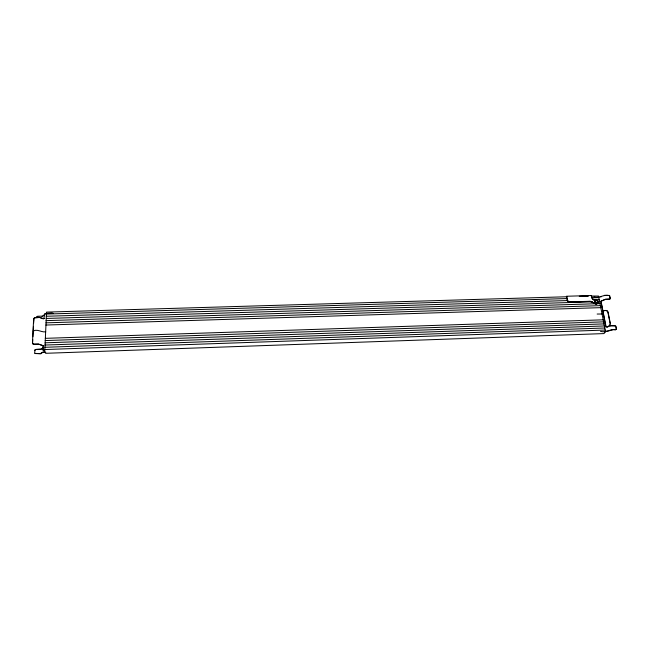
<?xml version="1.0" encoding="UTF-8"?>
<svg xmlns="http://www.w3.org/2000/svg" width="649" height="649" viewBox="0 0 649 649"><rect width="100%" height="100%" fill="white"/><g stroke="black" fill="none" stroke-linecap="round" stroke-linejoin="round"><path stroke-width="0.97" d="M43.094 345.73L42.915 349.77L44.189 351.012M43.012 349.933L43.142 346.899M591.198 296.033L598.532 296.058L605.525 331.736L603.959 333.586L45.617 353.299L44.749 351.734L46.541 312.104L566.901 296.755L567.469 300.341L568.183 301.452L569.433 301.899L590.33 301.266L596.463 304.13L598.11 302.759M32.588 343.378L32.775 339.589M32.912 336.75L33.424 326.382M33.561 323.567L34.178 318.083L39.394 317.45L43.15 318.837L44.408 318.416M616.177 329.505L615.925 326.731L614.717 325.709L611.058 325.725L607.083 327.015L606.052 326.666L601.031 301.144L605.525 299.205L609.63 299.165L610.425 298.159L609.581 295.457L604.268 295.336M605.355 331.371L604.341 332.58M45.852 325.044L600.852 307.65M46.144 318.448L592.586 301.834M46.33 314.067L567.518 298.548M44.586 314.481L45.844 313.353M34.811 350.517L35.216 349.722M36.336 317.32L37.61 316.233L42.445 316.128L44.562 314.603M36.393 317.491L37.666 316.404M597.94 302.921L596.301 304.292L590.168 301.428L569.278 302.069L568.029 301.615L567.315 300.503L566.431 296.65M608.218 326.593L610.401 323.859L608.032 311.934L607.302 310.847L606.02 310.433L602.491 310.652M594.784 301.298L596.447 300.049L597.242 300.357L598.135 301.469L597.77 302.726L596.569 303.521L595.076 302.807L594.784 301.298L596.447 300.049M595.076 302.807L595.539 302.353L595.247 300.844M597.478 301.217L597.94 300.763M596.569 303.521L598.232 302.272M603.351 313.994L597.153 314.043M42.907 316.201L42.096 316.396M601.493 296.698L600.406 296.893M610.303 325.749L615.69 325.855L616.55 328.629L615.536 329.822C611.812 328.751 608.867 331.858 605.225 331.388M607.48 327.031L605.874 326.82M44.286 314.87L44.773 314.773M43.313 347.832L41.098 349.292L36.109 349.389M43.094 347.677L40.952 349.097L35.151 349.568L34.648 352.594L35.03 353.535L40.895 353.754L42.615 352.407L45.828 352.212M602.321 310.806L604.973 310.644M44.878 347.288L604.844 327.996M44.781 349.543L605.249 330.049M600.52 331.404C606.012 332.921 610.417 328.832 615.747 329.668M44.732 352.091L42.436 352.22L40.335 353.656L34.973 353.381M45.276 338.34L603.237 319.819M45.179 340.571L603.643 321.855M45.081 342.81L604.041 323.9M44.984 345.049L604.438 325.944M45.714 331.842C41.406 332.539 37.18 328.621 33.196 331.063M579.257 296.277L588.14 296.009M583.102 296.277L588.164 296.122M51.969 312.996L44.878 313.524L43.808 318.7L39.264 317.28L34.908 317.539L33.651 318.716L32.45 343.216L33.748 344.424L38.672 344.221L43.045 345.584M593.835 296.926C599.351 298.597 604.081 293.973 609.379 295.628L610.06 299.027L605.33 299.416L600.86 301.306L605.679 325.83M591.807 297.826L598.889 297.615M46.233 316.258L567.883 300.56M593.202 299.797L599.278 299.619M597.648 301.68L599.676 301.623M46.047 320.638L600.065 303.627M45.949 322.837L600.463 305.638M605.85 310.595L607.131 311.001L607.862 312.088L610.23 324.013M32.766 343.994L38.575 344.027L43.191 345.885M43.24 350.557L44.1 350.858M595.539 302.353L597.031 303.067M597.137 300.568L592.715 299.027L591.296 295.522L566.358 296.252L566.812 296.715M594.273 300.163L592.545 299.189L591.604 297.518M52.707 313.078L53.121 313.313M595.985 300.503L596.682 300.909M597.575 302.02L597.77 302.726"/></g></svg>
